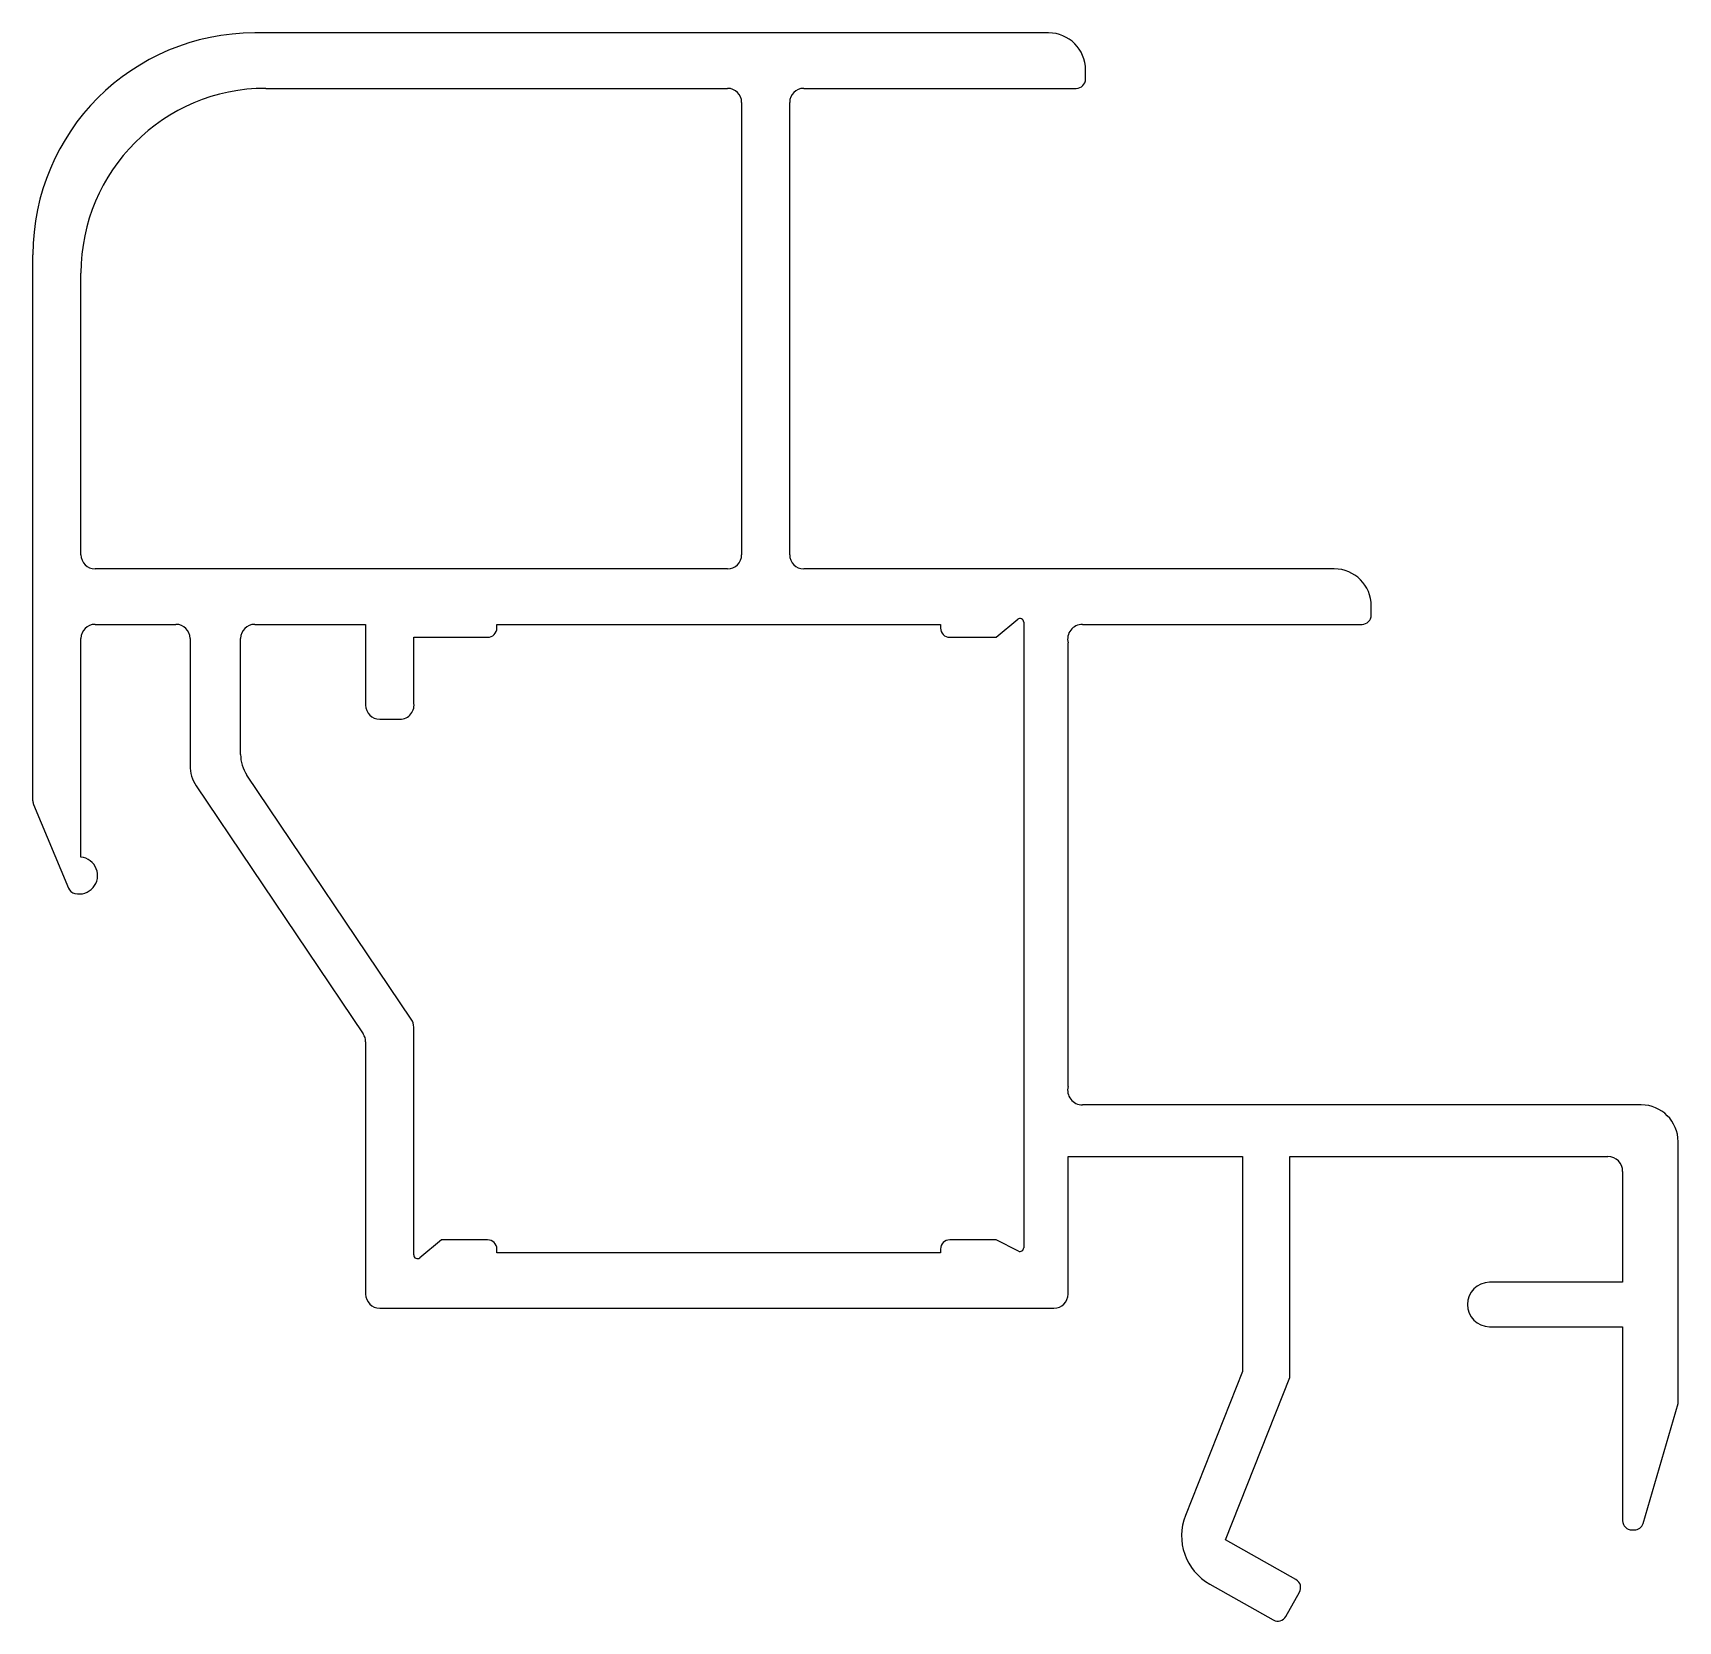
# Model space of a CAD drawing. Extents: x 463.9 to 508.4, y 697.1 to 740.1.
import ezdxf

# ---------------------------------------------------------------- set-up
doc = ezdxf.new("R2010")
doc.units = 0
doc.layers.get('0').update_dxf_attribs({"linetype": 'CONTINUOUS'})

msp = doc.modelspace()

# ---------------------------------------------------------------- linework, layer by layer
for p, q in [((491.407, 740.079), (469.935, 740.079)), ((492.407, 738.829), (492.407, 739.079)), ((470.235, 738.579), (482.722, 738.579)), ((484.787, 738.579), (492.157, 738.579)), ((483.105, 738.196), (483.105, 725.961)), ((484.405, 725.961), (484.405, 738.196)), ((463.935, 719.303), (463.935, 734.079)), ((465.235, 725.961), (465.235, 733.579)), ((482.722, 725.579), (465.617, 725.579)), ((499.135, 725.579), (484.787, 725.579)), ((500.135, 724.329), (500.135, 724.579)), ((465.617, 724.079), (467.802, 724.079)), ((469.935, 724.079), (472.935, 724.079)), ((472.935, 724.079), (472.935, 721.894)), ((476.485, 724.079), (488.485, 724.079)), ((476.485, 723.979), (476.485, 724.079)), ((488.485, 724.079), (488.485, 723.979)), ((489.985, 723.729), (490.571, 724.216)), ((490.735, 724.139), (490.735, 707.215)), ((492.322, 724.079), (499.885, 724.079)), ((465.235, 717.781), (465.235, 723.696)), ((468.185, 723.696), (468.185, 720.263)), ((469.552, 720.56), (469.552, 723.696)), ((474.235, 723.729), (476.235, 723.729)), ((474.235, 721.978), (474.235, 723.729)), ((488.735, 723.729), (489.985, 723.729)), ((491.935, 711.579), (491.935, 723.579)), ((473.317, 721.511), (473.861, 721.511)), ((468.355, 719.706), (472.869, 713)), ((474.169, 713.397), (469.722, 720.003)), ((463.954, 719.207), (464.896, 716.945)), ((474.235, 707.019), (474.235, 713.183)), ((472.935, 712.787), (472.935, 705.961)), ((507.438, 711.079), (492.322, 711.079)), ((508.435, 703.003), (508.435, 710.082)), ((491.935, 705.961), (491.935, 709.679)), ((491.935, 709.679), (496.655, 709.679)), ((496.655, 709.679), (496.655, 703.864)), ((497.935, 709.679), (506.537, 709.679)), ((497.935, 703.7), (497.935, 709.679)), ((506.935, 709.281), (506.935, 706.279)), ((474.984, 707.429), (474.399, 706.942)), ((476.235, 707.429), (474.984, 707.429)), ((476.485, 707.079), (476.485, 707.179)), ((488.485, 707.179), (488.485, 707.079)), ((489.985, 707.429), (488.735, 707.429)), ((490.59, 707.126), (489.985, 707.429)), ((488.485, 707.079), (476.485, 707.079)), ((506.935, 706.279), (503.335, 706.279)), ((473.317, 705.579), (491.552, 705.579)), ((503.335, 705.079), (506.935, 705.079)), ((506.935, 705.079), (506.935, 699.829)), ((496.655, 703.864), (495.109, 699.975)), ((496.19, 699.31), (497.935, 703.7)), ((507.487, 699.759), (508.435, 703.003)), ((507.185, 699.579), (507.247, 699.579)), ((498.098, 698.236), (496.19, 699.31)), ((495.767, 698.114), (497.485, 697.147)), ((497.825, 697.242), (498.193, 697.895))]:
    msp.add_line(p, q)
for centre, radius, start, end in [((469.935, 734.079), 6, 90, 180), ((491.407, 739.079), 1, 0, 90), ((492.157, 738.829), 0.25, 270, 0), ((470.235, 733.579), 5, 90, 180), ((482.722, 738.196), 0.383, 0, 90), ((484.787, 738.196), 0.383, 90, 180), ((465.617, 725.961), 0.383, 180, 270), ((482.722, 725.961), 0.383, 270, 0), ((484.787, 725.961), 0.383, 180, 270), ((499.135, 724.579), 1, 0, 90), ((465.617, 723.696), 0.383, 90, 180), ((467.802, 723.696), 0.383, 0, 90), ((469.935, 723.696), 0.383, 90, 180), ((490.635, 724.139), 0.1, 0, 129.7598), ((492.322, 723.679), 0.4, 90, 194.4775), ((499.885, 724.329), 0.25, 270, 0), ((476.235, 723.979), 0.25, 270, 0), ((488.735, 723.979), 0.25, 180, 270), ((473.317, 721.894), 0.383, 180, 270), ((473.861, 721.894), 0.383, 270, 12.6403), ((470.549, 720.56), 0.997, 180, 213.9497), ((469.182, 720.263), 0.997, 180, 213.9497), ((464.185, 719.303), 0.25, 180, 202.6), ((465.185, 717.284), 0.5, 256.526, 84.2608), ((465.126, 717.041), 0.25, 202.6, 256.526), ((473.852, 713.183), 0.383, 0, 33.9497), ((472.552, 712.787), 0.383, 0, 33.9497), ((492.322, 711.479), 0.4, 165.5225, 270), ((507.438, 710.082), 0.997, 0, 90), ((506.537, 709.281), 0.398, 0, 90), ((476.235, 707.179), 0.25, 0, 90), ((488.735, 707.179), 0.25, 90, 180), ((490.635, 707.215), 0.1, 243.3883, 0), ((474.335, 707.019), 0.1, 180, 309.7598), ((503.335, 705.679), 0.6, 90, 270), ((473.317, 705.961), 0.383, 180, 270), ((491.552, 705.961), 0.383, 270, 0), ((496.503, 699.421), 1.5, 158.3245, 240.6245), ((507.185, 699.829), 0.25, 180, 270), ((507.247, 699.829), 0.25, 270, 343.7214), ((497.976, 698.018), 0.25, 330.6245, 60.6245), ((497.608, 697.364), 0.25, 240.6245, 330.6245)]:
    msp.add_arc(centre, radius, start, end)

doc.saveas('drawing.dxf')
